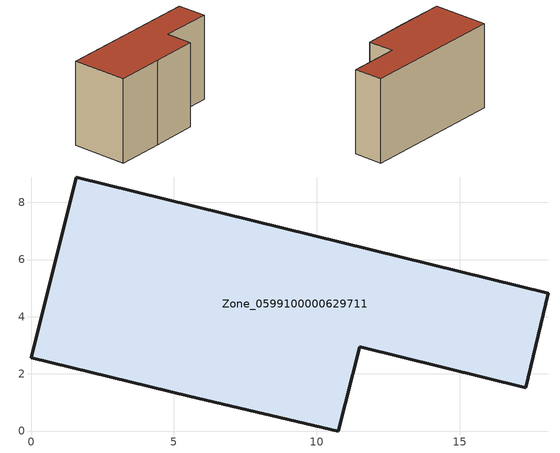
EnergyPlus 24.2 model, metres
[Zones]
Zone_0599100000629711
 floor ground (C_G): 11.5,2.95 10.76,0 5.53,1.22 0,2.56 1.58,8.89 18.11,4.82 17.31,1.51 z0
 wall outside (C_F): 10.76,0 11.5,2.95 17.31,1.51 18.11,4.82 1.58,8.89 0,2.56 5.53,1.22 10.76,0 z0:9.85
 roof outside (C_R): 17.31,1.51 18.11,4.82 1.58,8.89 0,2.56 5.53,1.22 10.76,0 11.5,2.95 z9.85
[BUILDING]
Pand.0599100000629711: North Axis=0; Terrain=City; Loads Convergence Tolerance Value=0.04; Temperature Convergence Tolerance Value=0.4; Solar Distribution=FullExterior; Maximum Number of Warmup Days=25; Minimum Number of Warmup Days=1
[Site:Location]
Rotterdam.The.Hague.AP_ZH_NLD Design_Conditions: Latitude=51.96; Longitude=4.45; Time Zone=1; Elevation=-4.5
[SITE:GROUNDTEMPERATURE:BUILDINGSURFACE]
18, 18, 18, 18, 18, 18, 18, 18, 18, 18, 18, 18
[MATERIAL] Thermal Absorptance=0.9; Solar Absorptance=0.7; Visible Absorptance=0.7
Name | Roughness | Thickness | Conductivity | Density | Specific Heat
G.TI.1946 | MediumSmooth | 0.15 | 1 | 540 | 1210
F.TI.1946 | Rough | 0.3 | 0.857143 | 1920 | 840
R.TI.1946 | MediumRough | 0.2 | 0.1 | 1500 | 1000
[CONSTRUCTION]
C_G: G.TI.1946
C_F: F.TI.1946
C_R: R.TI.1946
[ZONE]
Zone_0599100000629711: Type=1; Multiplier=1; Ceiling Height=Autocalculate; Volume=Autocalculate; Floor Area=autocalculate; Part of Total Floor Area=Yes
[ZONEINFILTRATION:DESIGNFLOWRATE]
Infil_Zone_0599100000629711: Zone or ZoneList or Space or SpaceList=Zone_0599100000629711; Schedule=AlwaysOn; Design Flow Rate Calculation Method=Flow/Area; Flow Rate per Floor Area=0.003; Constant Term Coefficient=1; Temperature Term Coefficient=0; Velocity Term Coefficient=0; Velocity Squared Term Coefficient=0
[HVACTEMPLATE:ZONE:IDEALLOADSAIRSYSTEM]
Zone_0599100000629711: Maximum Heating Supply Air Temperature=50; Minimum Cooling Supply Air Temperature=13; Maximum Heating Supply Air Humidity Ratio=0.0156; Minimum Cooling Supply Air Humidity Ratio=0.0077; Heating Limit=NoLimit; Cooling Limit=NoLimit; Dehumidification Control Type=ConstantSensibleHeatRatio; Cooling Sensible Heat Ratio=0.7; Dehumidification Setpoint=60; Humidification Control Type=None; Humidification Setpoint=30; Outdoor Air Method=None; Outdoor Air Flow Rate per Person=0.00944; Outdoor Air Flow Rate per Zone Floor Area=0; Outdoor Air Flow Rate per Zone=0; Demand Controlled Ventilation Type=None; Outdoor Air Economizer Type=NoEconomizer; Heat Recovery Type=None; Sensible Heat Recovery Effectiveness=0.7; Latent Heat Recovery Effectiveness=0.65
[ZONECONTROL:THERMOSTAT]
ThermostatControl_Zone_0599100000629711: Zone or ZoneList=Zone_0599100000629711; Control Type Schedule=DualSetpointControlType; Control 1=Thermostat_Zone_0599100000629711; Temperature Difference Between Cutout And Setpoint=0
[THERMOSTATSETPOINT:DUALSETPOINT]
Thermostat_Zone_0599100000629711: Heating Setpoint Temperature Schedule=HeatingSetpoint_Zone_0599100000629711; Cooling Setpoint Temperature Schedule=CoolingSetpoint_Zone_0599100000629711
[SCHEDULE:COMPACT]
HeatingSetpoint_Zone_0599100000629711: Through: 12/31, For: AllDays, Until: 24:00, 21
CoolingSetpoint_Zone_0599100000629711: Through: 12/31, For: AllDays, Until: 24:00, 24
DualSetpointControlType: Through: 12/31, For: AllDays, Until: 24:00, 4
AlwaysOn: Through: 12/31, For: AllDays, Until: 24:00, 1
